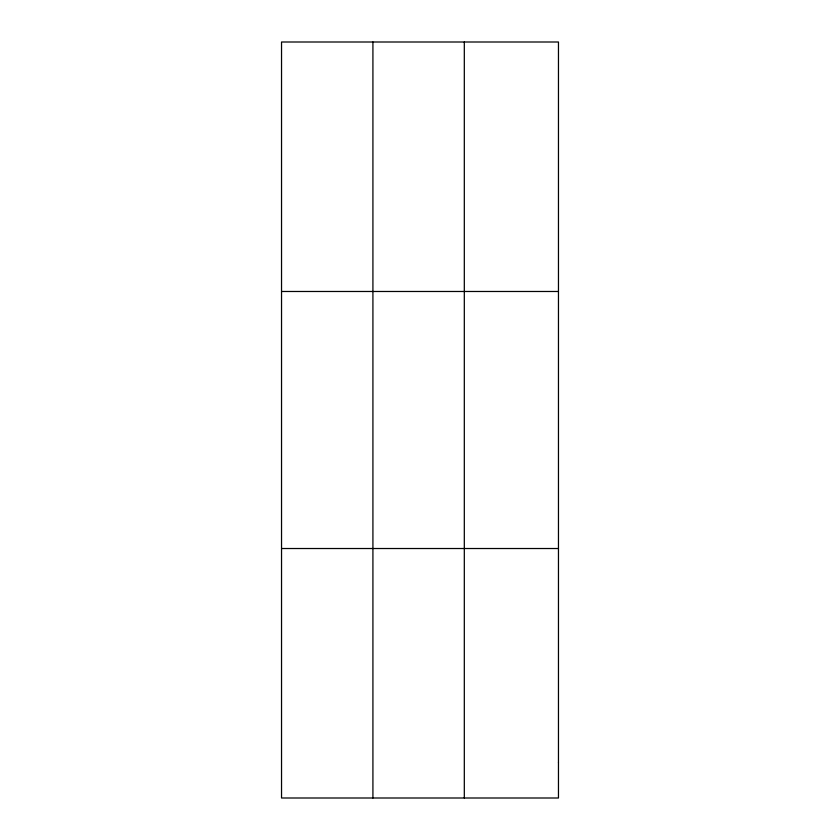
<?xml version="1.0" encoding="UTF-8"?>
<svg xmlns="http://www.w3.org/2000/svg" width="840" height="840" viewBox="0 0 840 840"><rect width="100%" height="100%" fill="white"/><g stroke="black" fill="none" stroke-linecap="round" stroke-linejoin="round"><path stroke-width="1.26" d="M372.918 798L372.918 42M464.31 798L464.31 42M281.536 291.48L558.464 291.48M281.536 548.52L558.464 548.52M558.464 762.363L558.464 798L281.536 798L281.536 42L558.464 42L558.464 762.363"/></g></svg>
